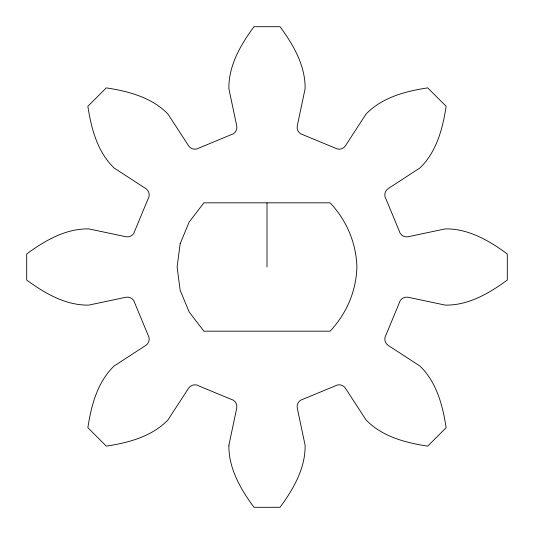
<?xml version="1.0" encoding="UTF-8"?>
<svg xmlns="http://www.w3.org/2000/svg" width="534" height="534" viewBox="0 0 534 534"><rect width="100%" height="100%" fill="white"/><g stroke="black" fill="none" stroke-linecap="round" stroke-linejoin="round"><path stroke-width="0.8" d="M267 202.827L267 267M228.892 445.229C228.459 468.245 240.714 489.358 253.984 507.3L280.016 507.3C293.286 489.358 305.541 468.245 305.108 445.229L297.278 408.183A7.556 7.556 0 0 1 303.078 399.212L334.972 385.995A7.556 7.556 0 0 1 345.425 388.238L366.077 419.971C382.05 436.552 405.64 442.819 427.714 446.124L446.124 427.714C442.819 405.64 436.552 382.05 419.971 366.077L388.238 345.425A7.556 7.556 0 0 1 385.995 334.972L399.212 303.078A7.556 7.556 0 0 1 408.183 297.278L445.229 305.108C468.245 305.541 489.358 293.286 507.3 280.016L507.3 253.984C489.358 240.714 468.245 228.459 445.229 228.892L408.183 236.722A7.556 7.556 0 0 1 399.212 230.922L385.995 199.028A7.556 7.556 0 0 1 388.238 188.575L419.971 167.923C436.552 151.95 442.819 128.36 446.124 106.286L427.714 87.876C405.64 91.18 382.05 97.448 366.077 114.029L345.425 145.762A7.556 7.556 0 0 1 334.972 148.005L303.078 134.788A7.556 7.556 0 0 1 297.278 125.817L305.108 88.771C305.541 65.755 293.286 44.642 280.016 26.7L253.984 26.7C240.714 44.642 228.459 65.755 228.892 88.771L236.722 125.817A7.556 7.556 0 0 1 230.922 134.788L199.028 148.005A7.556 7.556 0 0 1 188.575 145.762L167.923 114.029C151.95 97.448 128.36 91.18 106.286 87.876L87.876 106.286C91.18 128.36 97.448 151.95 114.029 167.923L145.762 188.575A7.556 7.556 0 0 1 148.005 199.028L134.788 230.922A7.556 7.556 0 0 1 125.817 236.722L88.771 228.892C65.755 228.459 44.642 240.714 26.7 253.984L26.7 280.016C44.642 293.286 65.755 305.541 88.771 305.108L125.817 297.278A7.556 7.556 0 0 1 134.788 303.078L148.005 334.972A7.556 7.556 0 0 1 145.762 345.425L114.029 366.077C97.448 382.05 91.18 405.64 87.876 427.714L106.286 446.124C128.36 442.819 151.95 436.552 167.923 419.971L188.575 388.238A7.556 7.556 0 0 1 199.028 385.995L230.922 399.212A7.556 7.556 0 0 1 236.722 408.183L228.892 445.229M180.165 243.731L177.101 267L180.165 290.269L189.143 311.949L203.895 331.173L330.105 331.173C346.619 313.585 356.205 291.17 356.899 267C356.205 242.83 346.619 220.415 330.105 202.827L203.895 202.827L189.143 222.051L180.165 243.731"/></g></svg>
